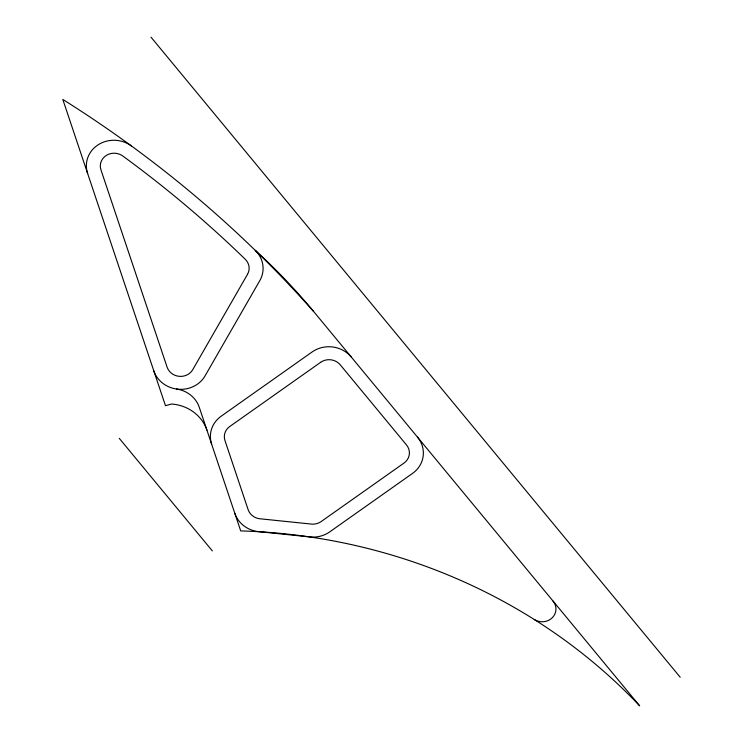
<?xml version="1.0" encoding="UTF-8"?>
<svg xmlns="http://www.w3.org/2000/svg" width="743" height="743" viewBox="0 0 743 743"><rect width="100%" height="100%" fill="white"/><g stroke="black" fill="none" stroke-linecap="round" stroke-linejoin="round"><path stroke-width="1.11" d="M150.987 37.15L680.198 677.235M153.792 370.831A27.909 25.856 5.2 0 0 177.856 389.193A27.909 25.856 5.2 0 0 205.068 375.874L259.855 280.529A27.909 25.856 5.2 0 0 255.248 250.372A608.944 564.206 5.2 0 1 313.583 311.438L639.677 705.85A546.476 506.327 5.2 0 0 240.713 530.92L199.254 407.229A27.909 25.856 5.2 0 0 176.518 389.035M119.261 438.333L212.368 550.944M206.935 430.151A39.546 36.639 5.2 0 0 171.494 404.025L165.475 405.687L62.802 99.432A1160.752 1075.474 5.2 0 1 313.583 311.438M553.043 601.068A13.959 12.928 5.2 0 1 552.235 617.795A13.959 12.928 5.2 0 1 534.291 619.523M234.825 513.329A27.909 25.856 5.2 0 0 259.994 531.784L308.689 536.79A27.909 25.856 5.2 0 0 329.716 531.895L412.56 473.384A27.909 25.856 5.2 0 0 417.52 437.153M87.637 173.509A27.909 25.856 5.2 0 1 98.336 144.681A27.909 25.856 5.2 0 1 131.335 145.888M211.653 444.221A27.909 25.856 5.2 0 1 221.191 416.182L312.153 351.941A27.909 25.856 5.2 0 1 351.281 357.039M247.53 274.316L192.743 369.67A13.959 12.928 5.2 0 1 179.137 376.329A13.959 12.928 5.2 0 1 167.101 367.144L100.946 169.822A13.959 12.928 5.2 0 1 106.305 155.408A13.959 12.928 5.2 0 1 122.799 156.011A1146.802 1062.546 5.2 0 1 245.227 259.242A13.959 12.928 5.2 0 1 247.53 274.316M320.697 362.278L229.736 426.51A13.959 12.928 5.2 0 0 224.962 440.534L248.134 509.652A13.959 12.928 5.2 0 0 260.719 518.874A13.959 12.928 5.2 0 1 261.35 518.92L310.035 523.936A13.959 12.928 5.2 0 1 310.658 524.01A13.959 12.928 5.2 0 0 321.171 521.558L404.016 463.056A13.959 12.928 5.2 0 0 406.495 444.936L340.257 364.822A13.959 12.928 5.2 0 0 320.697 362.278"/></g></svg>
